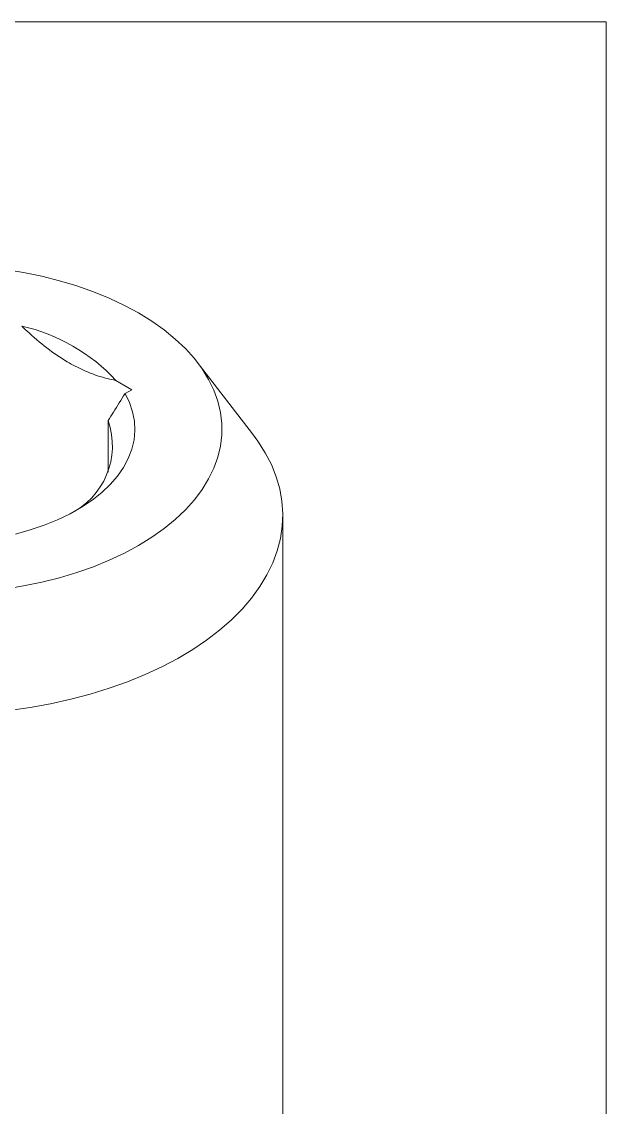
# Model space of a CAD drawing. Header units: millimetres. Extents: x 2 to 278, y 1 to 215.
# Drawn here: x 256.83 to 277.99, y 175.38 to 214.65 of the extents above; entities that cross this region are included whole.
import ezdxf

# ---------------------------------------------------------------- set-up
doc = ezdxf.new("R2010")
doc.units = ezdxf.units.MM

msp = doc.modelspace()

# ---------------------------------------------------------------- linework, layer by layer
at = {"color": 7, "linetype": 'Continuous', "lineweight": 0}
for p, q in [((1.579, 214.645), (277.989, 214.645)), ((277.989, 0.903), (277.989, 214.645)), ((265.19, 199.741), (263.182, 202.334)), ((260.244, 201.669), (260.82, 201.337)), ((260.572, 201.194), (260.82, 201.337)), ((259.959, 200.218), (259.959, 198.35)), ((266.279, 139.184), (266.279, 196.795))]:
    msp.add_line(p, q, dxfattribs=at)
at = {"color": 7, "linetype": 'Continuous', "lineweight": 0, "flags": 128}
for points in [[(256.218, 194.129), (256.895, 194.239), (257.558, 194.375), (258.203, 194.536), (258.827, 194.723), (259.428, 194.934), (260.003, 195.168), (260.549, 195.425), (261.063, 195.702), (261.543, 195.998), (261.986, 196.313), (262.392, 196.645), (262.757, 196.992), (263.081, 197.353), (263.361, 197.725), (263.597, 198.108), (263.787, 198.499), (263.93, 198.896), (264.025, 199.298), (264.073, 199.703), (264.073, 200.109), (264.025, 200.514), (263.93, 200.917), (263.787, 201.314), (263.597, 201.705), (263.361, 202.088), (263.081, 202.46), (262.757, 202.821), (262.392, 203.168), (261.986, 203.499), (261.543, 203.814), (261.063, 204.111), (260.549, 204.388), (260.003, 204.644), (259.428, 204.879), (258.827, 205.089), (258.203, 205.276), (257.558, 205.438), (256.895, 205.574), (256.218, 205.684)], [(260.572, 201.194), (260.733, 200.868), (260.846, 200.535), (260.911, 200.197), (260.929, 199.858), (260.898, 199.519), (260.818, 199.183), (260.692, 198.851), (260.518, 198.527), (260.299, 198.212), (260.036, 197.908), (259.73, 197.618), (259.384, 197.344), (259.001, 197.087), (258.582, 196.848), (258.13, 196.631), (257.649, 196.436), (257.142, 196.264), (256.612, 196.117)], [(265.19, 199.741), (265.383, 199.479), (265.649, 199.057), (265.87, 198.627), (266.044, 198.189), (266.17, 197.747), (266.249, 197.3), (266.279, 196.851), (266.261, 196.403), (266.194, 195.956), (266.08, 195.512), (265.918, 195.073), (265.709, 194.64), (265.454, 194.216), (265.153, 193.802), (264.809, 193.4), (264.422, 193.011), (263.994, 192.636), (263.526, 192.277), (263.021, 191.936), (262.479, 191.614), (261.905, 191.312), (261.298, 191.031), (260.663, 190.772), (260.001, 190.537), (259.315, 190.326), (258.608, 190.139), (257.881, 189.979), (257.139, 189.845), (256.384, 189.738)]]:
    msp.add_lwpolyline(points, dxfattribs=at)
at = {"color": 7, "linetype": 'Continuous', "lineweight": 0}
for centre, radius, start, end in [((255.366, 197.158), 6.645, 42.763, 77.2424), ((257.379, 199.305), 2.737, 295.3634, 19.4803)]:
    msp.add_arc(centre, radius, start, end, dxfattribs=at)
for points, knots in [([(256.833, 203.639), (256.896, 203.579), (257.193, 203.295), (257.739, 202.831), (258.429, 202.358), (259.07, 202.027), (259.654, 201.806), (260.042, 201.708), (260.236, 201.671), (260.244, 201.669)], [0, 0, 0, 0, 0.056868, 0.269925, 0.482787, 0.65254, 0.822967, 0.992994, 1, 1, 1, 1]), ([(259.959, 200.218), (260.025, 200.322), (260.23, 200.646), (260.434, 200.972), (260.572, 201.194)], [0, 0, 0, 0, 0.31919, 1, 1, 1, 1])]:
    msp.add_open_spline(points, degree=3, knots=knots, dxfattribs=at)

doc.saveas('drawing.dxf')
